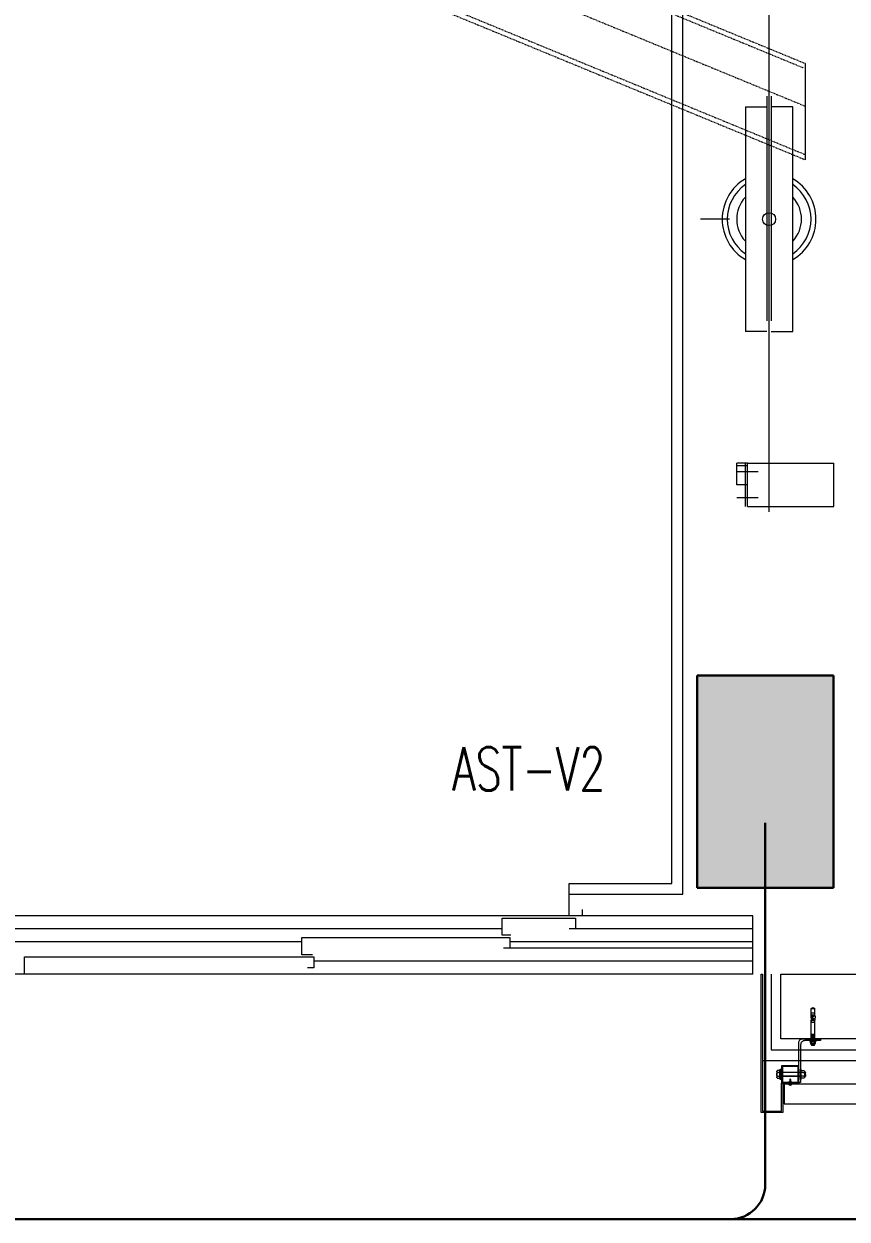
# Model space of a CAD drawing. Extents: x -1417 to 34975, y -245 to 8298.
# Drawn here: x 31850.8 to 32041.4, y 3100.8 to 3377.4 of the extents above; entities that cross this region are included whole.
import ezdxf

# ---------------------------------------------------------------- set-up
doc = ezdxf.new("R2010")
doc.units = 0
doc.linetypes.add('DOT2', pattern=[0.125, 0, -0.125])
doc.layers.get('0').update_dxf_attribs({"color": 9, "lineweight": 9})
for name, color, linetype, lineweight in [('00', 9, 'Continuous', 9), ('06D', 9, 'Continuous', 9), ('10', 9, 'Continuous', 9), ('10A', 9, 'Continuous', 9), ('20', 9, 'DOT2', 9), ('33', 9, 'BATTING', 9), ('E-KABLO', 7, 'Continuous', 30), ('E-KUVVET PANOSU (MCC)', 7, 'Continuous', 30), ('E-UPS PANOSU', 7, 'Continuous', 30)]:
    doc.layers.add(name, color=color, linetype=linetype, lineweight=lineweight)
doc.styles.add('E-YAZI', font='txttw.shx')
doc.linetypes.add('BATTING', pattern='A,0.0001,-0.1,[134,ltypeshp.shx,S=0.1,R=0,X=-0.1,Y=0],-0.2,[134,ltypeshp.shx,S=0.1,R=180,X=0.1,Y=0],-0.1', length=0.4001)

# ---------------------------------------------------------------- blocks, each defined once
blk = doc.blocks.new('asansr-acilmayan')
at = {"layer": '06D'}
for p, q in [((1915, 24624.2), (1915, 25258.7)), ((1912.5, 24626.7), (1912.5, 25256.2)), ((1935, 24712.7), (1935, 24845.7)), ((1943.45, 24794.17), (1943.45, 24816.46)), ((1929.5, 24806.45), (1929.5, 24754.45)), ((1929.5, 24806.45), (1934.5, 24806.45)), ((1934.5, 24808.95), (1934.5, 24756.95)), ((1935.5, 24808.95), (1935.5, 24756.95)), ((1940.5, 24806.45), (1935.5, 24806.45)), ((1940.5, 24754.45), (1940.5, 24806.45)), ((1925.85, 24780.45), (1919.15, 24780.45)), ((1934.5, 24754.45), (1929.5, 24754.45)), ((1935.5, 24754.45), (1940.5, 24754.45)), ((1930, 24723.95), (1927.5, 24723.95)), ((1927.5, 24718.95), (1927.5, 24723.95)), ((1930, 24723.35), (1927.5, 24723.35)), ((1929.5, 24713.95), (1929.5, 24723.95)), ((1930, 24723.95), (1950, 24723.95)), ((1930, 24713.95), (1930, 24723.95)), ((1950, 24713.95), (1950, 24723.95)), ((1932.5, 24721.95), (1927.5, 24721.95)), ((1930, 24718.95), (1927.5, 24718.95)), ((1932.5, 24715.95), (1927.5, 24715.95)), ((1930, 24713.95), (1950, 24713.95)), ((1888.7, 24624.2), (1888.7, 24626.7)), ((1888.7, 24626.7), (1912.5, 24626.7)), ((1888.7, 24624.2), (1915, 24624.2)), ((1931.2, 24619.2), (1593.7, 24619.2)), ((1931.2, 24605.7), (1931.2, 24619.2)), ((1873.2, 24616.2), (1658, 24616.2)), ((1931.2, 24616.2), (1890.2, 24616.2)), ((1826.8, 24613.2), (1698.2, 24613.2)), ((1931.2, 24613.2), (1875, 24613.2)), ((1931.2, 24611.7), (1875, 24611.7)), ((1931.2, 24608.7), (1829.65, 24608.7)), ((1931.2, 24605.7), (1593.7, 24605.7))]:
    blk.add_line(p, q, dxfattribs=at)
for points in [[(1891.7, 24620.7), (1891.7, 24619.2), (1888.7, 24619.2), (1888.7, 24624.2)], [(1875.2, 24614.7), (1873.2, 24614.7), (1873.2, 24618.7), (1890.2, 24618.7), (1890.2, 24616.2), (1888.7, 24616.2)], [(1829.3, 24610.2), (1826.8, 24610.2), (1826.8, 24614.2), (1875, 24614.2), (1875, 24611.7), (1873.5, 24611.7)], [(1764.15, 24605.7), (1762.65, 24605.7), (1762.65, 24609.7), (1829.65, 24609.7), (1829.65, 24607.2), (1828.15, 24607.2)]]:
    blk.add_lwpolyline(points, dxfattribs=at)
blk.add_circle((1935, 24780.45), 1.5, dxfattribs=at)
for radius, start, end in [(10.85, 120.4584, 239.5416), (10.85, 300.4584, 59.5416), (9.7, 124.542, 235.458), (9.7, 304.542, 55.458), (7.5, 137.1666, 222.8334), (7.5, 317.1666, 42.8334)]:
    blk.add_arc((1935, 24780.45), radius, start, end, dxfattribs=at)
at = {"layer": '20'}
for p, q in [((1583.57, 24964.74), (1943.45, 24816.46)), ((1583.54, 24963.56), (1943.02, 24815.45)), ((1579.13, 24956.66), (1943.45, 24806.57)), ((1583.57, 24942.45), (1943.45, 24794.17)), ((1584, 24943.47), (1943.45, 24795.37))]:
    blk.add_line(p, q, dxfattribs=at)
blk = doc.blocks.new('cxvxv')
for p, q in [((-21988.4, 8560.98, 0), (-21988.4, 8560.32, 0)), ((-21988.4, 8560.32, 0), (-21986.64, 8560.32, 0)), ((-21986.86, 8561.07, 0), (-21988.18, 8561.07, 0)), ((-21988.02, 8561.25, 0), (-21987.03, 8561.3, 0)), ((-21988.02, 8561.25, 0), (-21988, 8561.26, 0)), ((-21988, 8561.23, 0), (-21988.02, 8561.25, 0)), ((-21988.02, 8561.13, 0), (-21987.03, 8561.19, 0)), ((-21988.02, 8561.13, 0), (-21988, 8561.14, 0)), ((-21988, 8561.11, 0), (-21988.02, 8561.13, 0)), ((-21988.02, 8560.32, 0), (-21987.02, 8560.32, 0)), ((-21988.02, 8560.28, 0), (-21988.02, 8560.32, 0)), ((-21988.02, 8560.11, 0), (-21988.02, 8555.61, 0)), ((-21988, 8561.3, 0), (-21987.94, 8561.35, 0)), ((-21988, 8561.26, 0), (-21988, 8561.3, 0)), ((-21988, 8561.14, 0), (-21988, 8561.23, 0)), ((-21988, 8561.07, 0), (-21988, 8561.11, 0)), ((-21987.96, 8560.98, 0), (-21987.96, 8560.32, 0)), ((-21987.54, 8561.35, 0), (-21987.94, 8561.35, 0)), ((-21987.7, 8561.05, 0), (-21987.7, 8561.08, 0)), ((-21987.7, 8561.07, 0), (-21987.7, 8561.07, 0)), ((-21987.54, 8561.35, 0), (-21987.1, 8561.35, 0)), ((-21987.03, 8561.3, 0), (-21987.1, 8561.35, 0)), ((-21987.08, 8560.64, 0), (-21987.08, 8560.98, 0)), ((-21987.08, 8560.64, 0), (-21987.08, 8560.32, 0)), ((-21987.06, 8560.32, 0), (-21987.06, 8560.28, 0)), ((-21987.06, 8555.61, 0), (-21987.06, 8560.11, 0)), ((-21987.05, 8561.32, 0), (-21987.03, 8561.3, 0)), ((-21987.03, 8561.3, 0), (-21987.05, 8561.28, 0)), ((-21987.03, 8561.3, 0), (-21987.05, 8561.29, 0)), ((-21987.05, 8561.28, 0), (-21987.05, 8561.2, 0)), ((-21987.05, 8561.2, 0), (-21987.03, 8561.19, 0)), ((-21987.03, 8561.19, 0), (-21987.05, 8561.17, 0)), ((-21987.05, 8561.17, 0), (-21987.05, 8561.08, 0)), ((-21987.05, 8561.08, 0), (-21987.03, 8561.07, 0)), ((-21987.02, 8560.32, 0), (-21987.02, 8560.28, 0)), ((-21987.02, 8555.61, 0), (-21987.02, 8560.11, 0)), ((-21986.64, 8560.32, 0), (-21986.64, 8560.98, 0)), ((-21988.4, 8555.4, 0), (-21986.64, 8555.4, 0)), ((-21988.4, 8554.74, 0), (-21988.4, 8555.4, 0)), ((-21986.86, 8554.65, 0), (-21988.17, 8554.65, 0)), ((-21988.02, 8555.44, 0), (-21988.02, 8555.4, 0)), ((-21988.02, 8555.4, 0), (-21987.02, 8555.4, 0)), ((-21987.96, 8554.74, 0), (-21987.96, 8555.4, 0)), ((-21987.08, 8555.08, 0), (-21987.08, 8555.4, 0)), ((-21987.08, 8555.08, 0), (-21987.08, 8554.74, 0)), ((-21987.06, 8555.4, 0), (-21987.06, 8555.44, 0)), ((-21987.02, 8555.4, 0), (-21987.02, 8555.44, 0)), ((-21986.64, 8555.4, 0), (-21986.64, 8554.74, 0))]:
    blk.add_line(p, q)
at = {"elevation": 0}
for points in [[(-21986.3, 8560.11), (-21988.7, 8560.11), (-21988.7, 8560.28), (-21986.3, 8560.28)], [(-21986.3, 8555.61), (-21988.7, 8555.61), (-21988.7, 8555.44), (-21986.3, 8555.44)]]:
    blk.add_lwpolyline(points, close=True, dxfattribs=at)
for points in [[(-21987.98, 8560.28), (-21987.98, 8560.32)], [(-21987.98, 8560.11), (-21987.98, 8555.61)], [(-21987.98, 8555.44), (-21987.98, 8555.4)]]:
    blk.add_lwpolyline(points, dxfattribs=at)
for centre, radius, start, end in [((-21988.18, 8560.75, 0), 0.315, 45.8497, 134.1503), ((-21987.52, 8559.95, 0), 1.12, 66.8701, 113.1299), ((-21987.52, 8559.95, 0), 1.12, 66.8701, 113.1299), ((-21986.86, 8560.76, 0), 0.313, 45.449, 134.551), ((-21988.18, 8554.97, 0), 0.315, 225.8497, 314.1503), ((-21987.52, 8555.77, 0), 1.12, 246.8701, 293.1299), ((-21987.52, 8555.77, 0), 1.12, 246.8701, 293.1299), ((-21986.86, 8554.96, 0), 0.313, 225.449, 314.551)]:
    blk.add_arc(centre, radius, start, end)
blk = doc.blocks.new('VIDA')
for p, q in [((-18072, 6523.9), (-18071.9, 6524)), ((-18071.9, 6523.8), (-18072, 6523.9)), ((-18071.9, 6524), (-18070.1, 6524.7)), ((-18069.6, 6522.9), (-18071.9, 6523.8)), ((-18069.7, 6524.9), (-18070.6, 6523.2)), ((-18070.6, 6523.2), (-18070.1, 6524.7)), ((-18070.1, 6524.7), (-18069.9, 6525.1)), ((-18069.9, 6525.1), (-18070.1, 6524.1)), ((-18070.1, 6524.1), (-18070, 6524.3)), ((-18070, 6524.3), (-18069.8, 6525.1)), ((-18069.9, 6525.1), (-18069.8, 6525.1)), ((-18069.8, 6525.1), (-18069.7, 6524.9)), ((-18069.7, 6524.9), (-18069.3, 6525)), ((-18069.6, 6522.8), (-18069.1, 6525)), ((-18069.6, 6522.8), (-18069.6, 6522.9)), ((-18069.4, 6522.4), (-18069.6, 6522.8)), ((-18068.9, 6525.3), (-18069.4, 6522.4)), ((-18069.3, 6522.4), (-18069.4, 6522.4)), ((-18069.3, 6522.4), (-18068.9, 6525.3)), ((-18069.3, 6525), (-18069.1, 6525)), ((-18069.1, 6522.8), (-18069.3, 6522.4)), ((-18069.1, 6525), (-18068.9, 6525.3)), ((-18068.7, 6522.8), (-18069.1, 6522.8)), ((-18068.9, 6525.3), (-18068.9, 6525.3)), ((-18068.9, 6525.3), (-18068.7, 6525)), ((-18068.7, 6522.8), (-18068.2, 6525)), ((-18068.7, 6525), (-18068.2, 6525)), ((-18068.5, 6522.4), (-18068.7, 6522.8)), ((-18068, 6525.3), (-18068.5, 6522.4)), ((-18068.4, 6522.4), (-18068.5, 6522.4)), ((-18068.4, 6522.4), (-18067.9, 6525.3)), ((-18068.2, 6522.8), (-18068.4, 6522.4)), ((-18068.2, 6522.8), (-18068.4, 6522.4)), ((-18068.2, 6525), (-18068, 6525.3)), ((-18067.7, 6525), (-18068.2, 6522.8)), ((-18067.7, 6522.8), (-18068.2, 6522.8)), ((-18067.9, 6525.3), (-18068, 6525.3)), ((-18067.9, 6525.3), (-18067.7, 6525)), ((-18067.7, 6522.8), (-18067.2, 6525)), ((-18067.7, 6525), (-18067.2, 6525)), ((-18067.5, 6522.4), (-18067.7, 6522.8)), ((-18067, 6525.3), (-18067.5, 6522.4)), ((-18067.4, 6522.4), (-18067.5, 6522.4)), ((-18067.4, 6522.4), (-18066.9, 6525.3)), ((-18067.2, 6522.8), (-18067.4, 6522.4)), ((-18067.2, 6522.8), (-18067.4, 6522.4)), ((-18067.2, 6525), (-18067, 6525.3)), ((-18066.7, 6525), (-18067.2, 6522.8)), ((-18066.7, 6522.8), (-18067.2, 6522.8)), ((-18066.9, 6525.3), (-18067, 6525.3)), ((-18066.9, 6525.3), (-18066.7, 6525)), ((-18066.3, 6525), (-18066.7, 6525)), ((-18066.7, 6522.8), (-18066.3, 6525)), ((-18066.5, 6522.4), (-18066.7, 6522.8)), ((-18066.1, 6525.3), (-18066.5, 6522.4)), ((-18066.5, 6522.4), (-18066, 6525.3)), ((-18066.3, 6522.8), (-18066.5, 6522.4)), ((-18066.3, 6522.8), (-18066.5, 6522.4)), ((-18066.5, 6522.4), (-18066.5, 6522.4)), ((-18066.3, 6525), (-18066.1, 6525.3)), ((-18065.8, 6525), (-18066.3, 6522.8)), ((-18066.3, 6522.8), (-18065.8, 6522.8)), ((-18066, 6525.3), (-18066.1, 6525.3)), ((-18066, 6525.3), (-18065.8, 6525)), ((-18065.8, 6522.8), (-18065.3, 6525)), ((-18065.8, 6525), (-18065.3, 6525)), ((-18065.6, 6522.4), (-18065.8, 6522.8)), ((-18065.1, 6525.3), (-18065.6, 6522.4)), ((-18065.5, 6522.4), (-18065.6, 6522.4)), ((-18065.5, 6522.4), (-18065, 6525.3)), ((-18065.3, 6522.8), (-18065.5, 6522.4)), ((-18065.3, 6522.8), (-18065.5, 6522.4)), ((-18065.3, 6525), (-18065.1, 6525.3)), ((-18064.8, 6525), (-18065.3, 6522.8)), ((-18064.8, 6522.8), (-18065.3, 6522.8)), ((-18065.1, 6525.3), (-18065, 6525.3)), ((-18065, 6525.3), (-18064.8, 6525)), ((-18064.8, 6525), (-18064.3, 6525)), ((-18064.8, 6522.8), (-18064.3, 6525)), ((-18064.6, 6522.4), (-18064.8, 6522.8)), ((-18064.1, 6525.3), (-18064.6, 6522.4)), ((-18064.5, 6522.4), (-18064.6, 6522.4)), ((-18064.5, 6522.4), (-18064, 6525.3)), ((-18064.3, 6522.8), (-18064.5, 6522.4)), ((-18064.3, 6522.8), (-18064.5, 6522.4)), ((-18064.3, 6525), (-18064.1, 6525.3)), ((-18063.8, 6525), (-18064.3, 6522.8)), ((-18063.8, 6522.8), (-18064.3, 6522.8)), ((-18064, 6525.3), (-18064.1, 6525.3)), ((-18064, 6525.3), (-18063.8, 6525)), ((-18063.8, 6522.8), (-18062, 6525)), ((-18062, 6525), (-18063.8, 6525)), ((-18063.6, 6522.4), (-18063.8, 6522.8)), ((-18063.6, 6522.4), (-18061.7, 6525.3)), ((-18061.8, 6525.3), (-18063.6, 6522.4)), ((-18062, 6522.8), (-18063.6, 6522.4)), ((-18062, 6522.8), (-18063.6, 6522.4)), ((-18063.6, 6522.4), (-18063.6, 6522.4)), ((-18061.5, 6525), (-18063.4, 6522.8)), ((-18063.4, 6522.8), (-18061.5, 6522.8)), ((-18061.7, 6525.3), (-18063.2, 6525.3)), ((-18062.7, 6522.4), (-18061.5, 6522.8)), ((-18062.6, 6522.4), (-18062.1, 6525.3)), ((-18062.4, 6522.8), (-18062.6, 6522.4)), ((-18062.4, 6522.8), (-18062.6, 6522.4)), ((-18062.6, 6522.4), (-18061.3, 6522.4)), ((-18062.4, 6525), (-18062.2, 6525.3)), ((-18061.5, 6525), (-18062.4, 6525)), ((-18061.5, 6522.8), (-18062.4, 6525)), ((-18061.9, 6525), (-18062.4, 6522.8)), ((-18061.9, 6522.8), (-18062.4, 6522.8)), ((-18062.2, 6525.3), (-18062.1, 6525.3)), ((-18062.2, 6525.3), (-18061.3, 6522.4)), ((-18062.1, 6525.3), (-18061.9, 6525)), ((-18062, 6525), (-18061.8, 6525.3)), ((-18061.9, 6525), (-18061.4, 6525)), ((-18061.9, 6522.8), (-18061.4, 6525)), ((-18061.7, 6522.4), (-18061.9, 6522.8)), ((-18061.2, 6525.3), (-18061.7, 6522.4)), ((-18061.7, 6525.3), (-18061.5, 6525)), ((-18061.6, 6522.4), (-18061.7, 6522.4)), ((-18061.6, 6522.4), (-18061.2, 6525.3)), ((-18061.4, 6522.8), (-18061.6, 6522.4)), ((-18061.4, 6522.8), (-18061.6, 6522.4)), ((-18061.4, 6525), (-18061.2, 6525.3)), ((-18061, 6525), (-18061.4, 6522.8)), ((-18060.9, 6522.8), (-18061.4, 6522.8)), ((-18061.2, 6525.3), (-18061, 6525)), ((-18061.2, 6525.3), (-18061.2, 6525.3)), ((-18061, 6525), (-18060.5, 6525)), ((-18060.9, 6522.8), (-18060.5, 6525)), ((-18060.7, 6522.4), (-18060.9, 6522.8)), ((-18060.7, 6522.4), (-18060.2, 6525.3)), ((-18060.3, 6525.3), (-18060.7, 6522.4)), ((-18060.5, 6522.8), (-18060.7, 6522.4)), ((-18060.5, 6522.8), (-18060.7, 6522.4)), ((-18060.7, 6522.4), (-18060.7, 6522.4)), ((-18060.5, 6525), (-18060.3, 6525.3)), ((-18060, 6525), (-18060.5, 6522.8)), ((-18060.5, 6522.8), (-18060, 6522.8)), ((-18060.3, 6525.3), (-18060.2, 6525.3)), ((-18060.2, 6525.3), (-18060, 6525)), ((-18060, 6525), (-18059.5, 6525)), ((-18060, 6522.8), (-18059.5, 6525)), ((-18059.8, 6522.4), (-18060, 6522.8)), ((-18059.3, 6525.3), (-18059.8, 6522.4)), ((-18059.7, 6522.4), (-18059.8, 6522.4)), ((-18059.7, 6522.4), (-18059.2, 6525.3)), ((-18059.5, 6522.8), (-18059.7, 6522.4)), ((-18059.5, 6522.8), (-18059.7, 6522.4)), ((-18059.5, 6525), (-18059.3, 6525.3)), ((-18059.2, 6524), (-18059.5, 6522.8)), ((-18059.5, 6522.8), (-18059.2, 6522.8)), ((-18059.3, 6525.3), (-18059.2, 6525.3)), ((-18058.1, 6526.6), (-18059.2, 6526.6)), ((-18059.2, 6521.2), (-18059.2, 6526.6)), ((-18058.1, 6521.2), (-18059.2, 6521.2))]:
    blk.add_line(p, q)
for points in [[(-18068.7, 6525), (-18069.1, 6522.8)], [(-18057.2, 6524.3), (-18057.5, 6524), (-18057.5, 6523.8), (-18057.2, 6523.5)]]:
    blk.add_lwpolyline(points)
for centre, start, end in [((-18062.4, 6523.6), 7.5095, 35.2427), ((-18062.4, 6524.2), 324.7573, 352.4905)]:
    blk.add_arc(centre, 5.21, start, end)
blk = doc.blocks.new('çelik dübel')
at = {"ltscale": 7}
for p, q in [((-87.2, -2), (-85, 2)), ((-85, -6), (-85, 2)), ((-68, 2), (-85, 2)), ((-75, -6), (-75, 2)), ((-70, -6), (-70, 2)), ((-68, 3), (-58, 2)), ((-68, -7), (-68, 3)), ((-58, -6), (-58, 2)), ((-8.5, 2), (-58, 2)), ((-53, 1.5), (-58, 1.5)), ((-53, -6), (-53, 2)), ((-25, -6), (-25, 2)), ((-25, -6), (-23.9, 2)), ((-23, -6), (-21.9, 2)), ((-21, -6), (-19.9, 2)), ((-19, -6), (-17.9, 2)), ((-17, -6), (-15.9, 2)), ((-85, -6), (-87.2, -2)), ((-68, -6), (-85, -6)), ((-68, -7), (-58, -6)), ((-53, -5.5), (-58, -5.5)), ((-8.5, -6), (-58, -6))]:
    blk.add_line(p, q, dxfattribs=at)
for p, q in [((-15, -6), (-13.9, 2)), ((-13, -6), (-11.9, 2)), ((-11, -6), (-10, 1.1)), ((-10, -9), (-10, 5)), ((-9, 5), (-10, 5)), ((-10, 3), (-10, 5)), ((-9, -9), (-9, 5)), ((-8.5, 2), (-8.5, 3)), ((-8.5, -4), (-8.5, 0)), ((-5, 4), (-7.5, 4)), ((-5, 1), (-7.5, 1)), ((-4, 2), (-4, 3)), ((-1, 2), (-4, 2)), ((-4, -4), (-4, 0)), ((-3, -6), (-1.9, 2)), ((-1, -6), (0, 1.1)), ((0, -5), (0, 1)), ((-10, -7), (-10, -9.1)), ((-9, -9), (-10, -9)), ((-8.5, -6), (-8.5, -7)), ((-5, -5), (-7.5, -5)), ((-5, -8), (-7.5, -8)), ((-4, -6), (-4, -7)), ((-1, -6), (-4, -6))]:
    blk.add_line(p, q)
for points in [[(-68, 0.6), (-67.4, 0.4), (-67, 0.1), (-66.6, -0.3), (-66.2, -0.8), (-65.9, -1.3), (-65.7, -1.9), (-65.4, -2.3), (-65.2, -2.8), (-65, -3.1), (-64.8, -3.3), (-64.6, -3.5), (-64.4, -3.6), (-64.2, -3.5), (-63.9, -3.5), (-63.7, -3.3), (-63.5, -3.1), (-63.2, -2.9), (-62.9, -2.6), (-62.7, -2.3), (-62.4, -2), (-62.1, -1.7), (-61.9, -1.4), (-61.6, -1.1), (-61.4, -0.9), (-61.2, -0.7), (-61, -0.6), (-60.8, -0.5), (-60.6, -0.5), (-60.4, -0.5), (-60.3, -0.7), (-60.1, -0.9), (-59.9, -1.1), (-59.8, -1.5), (-59.6, -1.9), (-59.4, -2.3), (-59.2, -2.7), (-58.9, -3), (-58.7, -3.3), (-58.4, -3.5), (-58, -3.5)], [(-68, -0.5), (-68, -0.5), (-67.9, -0.5), (-67.9, -0.5), (-67.8, -0.5), (-67.8, -0.6), (-67.7, -0.6), (-67.7, -0.6), (-67.6, -0.7), (-67.6, -0.7), (-67.6, -0.8), (-67.5, -0.8), (-67.5, -0.8), (-67.5, -0.9), (-67.4, -0.9), (-67.4, -0.9), (-67.3, -1), (-67.3, -1), (-67.3, -1.1), (-67.2, -1.1), (-67.2, -1.2), (-67.2, -1.2), (-67.1, -1.3), (-67.1, -1.3), (-67.1, -1.4), (-67, -1.4), (-67, -1.5), (-67, -1.5), (-66.9, -1.6), (-66.9, -1.6), (-66.9, -1.7), (-66.9, -1.7), (-66.8, -1.8), (-66.8, -1.9), (-66.8, -1.9), (-66.7, -2), (-66.7, -2), (-66.7, -2.1), (-66.6, -2.2), (-66.6, -2.2), (-66.6, -2.3), (-66.6, -2.3), (-66.5, -2.4), (-66.5, -2.5), (-66.5, -2.5), (-66.4, -2.6), (-66.4, -2.7), (-66.4, -2.7), (-66.3, -2.8), (-66.3, -2.8), (-66.3, -2.9), (-66.3, -3), (-66.2, -3), (-66.2, -3.1), (-66.2, -3.1), (-66.1, -3.2), (-66.1, -3.2), (-66.1, -3.3), (-66, -3.4), (-66, -3.4), (-66, -3.5), (-65.9, -3.5), (-65.9, -3.6), (-65.9, -3.6), (-65.8, -3.7), (-65.8, -3.7), (-65.7, -3.8), (-65.7, -3.8), (-65.7, -3.9), (-65.6, -3.9), (-65.6, -4), (-65.5, -4), (-65.5, -4.1), (-65.4, -4.1), (-65.4, -4.1), (-65.3, -4.2), (-65.3, -4.2), (-65.2, -4.3), (-65.2, -4.3), (-65.1, -4.3), (-65, -4.4), (-65, -4.4), (-64.9, -4.4), (-64.9, -4.4), (-64.8, -4.5), (-64.7, -4.5), (-64.7, -4.5), (-64.6, -4.5), (-64.5, -4.5), (-64.5, -4.5), (-64.4, -4.5), (-64.3, -4.5), (-64.3, -4.5), (-64.2, -4.5), (-64.1, -4.5), (-64.1, -4.5), (-64, -4.5), (-64, -4.5), (-63.9, -4.5), (-63.8, -4.5), (-63.8, -4.5), (-63.7, -4.4), (-63.7, -4.4), (-63.6, -4.4), (-63.6, -4.4), (-63.5, -4.4), (-63.4, -4.3), (-63.4, -4.3), (-63.3, -4.3), (-63.3, -4.3), (-63.3, -4.2), (-63.2, -4.2), (-63.2, -4.2), (-63.1, -4.1), (-63.1, -4.1), (-63, -4.1), (-63, -4), (-62.9, -4), (-62.9, -4), (-62.9, -3.9), (-62.8, -3.9), (-62.8, -3.9), (-62.7, -3.8), (-62.7, -3.8), (-62.7, -3.8), (-62.6, -3.7), (-62.6, -3.7), (-62.5, -3.6), (-62.5, -3.6), (-62.5, -3.6), (-62.4, -3.5), (-62.4, -3.5), (-62.4, -3.5), (-62.3, -3.4), (-62.3, -3.4), (-62.2, -3.3), (-62.2, -3.3), (-62.2, -3.3), (-62.1, -3.2), (-62.1, -3.2), (-62.1, -3.1), (-62, -3.1), (-62, -3.1), (-62, -3), (-61.9, -3), (-61.9, -2.9), (-61.9, -2.9), (-61.8, -2.9), (-61.8, -2.8), (-61.7, -2.8), (-61.7, -2.7), (-61.7, -2.7), (-61.6, -2.6), (-61.6, -2.6), (-61.6, -2.6), (-61.5, -2.5), (-61.5, -2.5), (-61.5, -2.5), (-61.4, -2.4), (-61.4, -2.4), (-61.4, -2.3), (-61.3, -2.3), (-61.3, -2.3), (-61.3, -2.2), (-61.3, -2.2), (-61.2, -2.2), (-61.2, -2.1), (-61.2, -2.1), (-61.1, -2), (-61.1, -2), (-61.1, -2), (-61, -1.9), (-61, -1.9), (-61, -1.9), (-61, -1.9), (-60.9, -1.8), (-60.9, -1.8), (-60.9, -1.8), (-60.9, -1.8), (-60.9, -1.8), (-60.9, -1.7), (-60.8, -1.7), (-60.8, -1.7), (-60.8, -1.7), (-60.8, -1.7), (-60.8, -1.7), (-60.8, -1.8), (-60.7, -1.8), (-60.7, -1.8), (-60.7, -1.8), (-60.7, -1.9), (-60.7, -1.9), (-60.7, -1.9), (-60.6, -2), (-60.6, -2), (-60.6, -2.1), (-60.6, -2.1), (-60.6, -2.1), (-60.5, -2.2), (-60.5, -2.2), (-60.5, -2.3), (-60.5, -2.3), (-60.4, -2.4), (-60.4, -2.5), (-60.4, -2.5), (-60.4, -2.6), (-60.3, -2.6), (-60.3, -2.7), (-60.3, -2.7), (-60.3, -2.8), (-60.2, -2.8), (-60.2, -2.9), (-60.2, -3), (-60.1, -3), (-60.1, -3.1), (-60.1, -3.1), (-60, -3.2), (-60, -3.2), (-59.9, -3.3), (-59.9, -3.4), (-59.9, -3.4), (-59.8, -3.5), (-59.8, -3.5), (-59.7, -3.6), (-59.7, -3.6), (-59.6, -3.7), (-59.6, -3.8), (-59.5, -3.8), (-59.5, -3.9), (-59.4, -3.9), (-59.3, -4), (-59.3, -4), (-59.2, -4.1), (-59.1, -4.2), (-59, -4.2), (-58.9, -4.3), (-58.8, -4.3), (-58.6, -4.4), (-58.4, -4.4), (-58.2, -4.5), (-58, -4.5)]]:
    blk.add_lwpolyline(points)
for centre, start, end in [((-7.5, 3), 90, 180), ((-7.5, 2), 180, 270), ((-7.5, 0), 90, 180), ((-5, 3), 0, 90), ((-5, 2), 270, 0), ((-5, 0), 0, 90), ((-1, 1), 0, 90), ((-7.5, -4), 180, 270), ((-7.5, -6), 90, 180), ((-7.5, -7), 180, 270), ((-5, -4), 270, 0), ((-5, -6), 0, 90), ((-5, -7), 270, 0), ((-1, -5), 270, 0)]:
    blk.add_arc(centre, 1, start, end)
blk = doc.blocks.new('kjdol')
at = {"ltscale": 10, "elevation": -278.89}
blk.add_lwpolyline([(77394.12, 60089.89), (77403.28, 60089.89, 0.460237), (77404.18, 60090.79), (77404.18, 60094.89), (77403.78, 60094.89), (77403.78, 60091.29, -0.414214), (77402.78, 60090.29), (77394.12, 60090.29)], format="xyb", close=True, dxfattribs=at)
at = {"elevation": -249.79}
for points in [[(77397.97, 60089.9), (77397.97, 60085.9), (77393.97, 60085.9), (77393.97, 60089.9)], [(77397.77, 60089.7), (77397.77, 60086.1), (77394.17, 60086.1), (77394.17, 60089.7)]]:
    blk.add_lwpolyline(points, close=True, dxfattribs=at)
at = {"extrusion": (0, 0, -1), "xscale": 0.1000000000058208, "yscale": 0.1000000000058208, "zscale": -0.0999999999999091}
blk.add_blockref('çelik dübel', (-77402.74, 60093.36, 459.25), dxfattribs=at)
blk.add_blockref('cxvxv', (99383.5, 51530.11, -249.79))
at = {"xscale": 0.1000000000058208, "yscale": 0.1000000000058208, "zscale": 0.1000000000058208, "rotation": 180}
blk.add_blockref('VIDA', (75587.75, 60740.29, -249.79), dxfattribs=at)
blk = doc.blocks.new('100_KUVVET PANOSU (MCC)')
at = {"layer": 'E-KUVVET PANOSU (MCC)', "color": 4}
for p, q in [((-3.072, 3.948), (3.072, 3.948)), ((-3.072, 0), (-3.072, 3.948)), ((3.072, 3.948), (3.072, 0)), ((3.072, 0), (-3.072, 0))]:
    blk.add_line(p, q, dxfattribs=at)
blk.add_solid([(-3.072, 3.948), (3.072, 3.948), (-3.072, 0), (3.072, 0)], dxfattribs=at)

msp = doc.modelspace()

# ---------------------------------------------------------------- linework, layer by layer
at = {"layer": '00'}
msp.add_lwpolyline([(32073.33, 3872.5), (32073.33, 3362.5), (32268.33, 3362.5), (32318.33, 3362.5), (32318.33, 3157.5), (32378.33, 3157.5), (32378.33, 3142.5), (32255.13, 3142.5), (32255.13, 3157.5), (32303.33, 3157.5), (32303.33, 3347.5), (32103.33, 3347.5), (32103.33, 3157.5), (32141.53, 3157.5), (32141.53, 3142.5), (32026.03, 3142.5), (32026.03, 3157.5), (32088.33, 3157.5), (32088.33, 3347.5), (32058.33, 3347.5), (32058.33, 3872.5)], dxfattribs=at)
at = {"layer": '06D'}
msp.add_lwpolyline([(32021.83, 3137.5), (32143.23, 3137.5)], dxfattribs=at)
at = {"layer": '10A'}
for points in [[(32030.23, 3132.3), (32030.23, 3132), (32026.53, 3132), (32026.53, 3125.5), (32021.53, 3125.5), (32021.53, 3140.44), (32021.53, 3140.44), (32021.53, 3157.5), (32021.83, 3157.5), (32021.83, 3125.8), (32026.23, 3125.8), (32026.23, 3132.3), (32030.23, 3132.3)], [(32138.28, 3132), (32026.78, 3132), (32026.78, 3127.5), (32138.28, 3127.5), (32138.28, 3132)]]:
    msp.add_lwpolyline(points, dxfattribs=at)
at = {"layer": '33', "ltscale": 0.2}
msp.add_lwpolyline([(32023.81, 3157.5), (32023.81, 3140), (32143.03, 3140)], dxfattribs=at)
at = {"layer": 'E-KABLO', "color": 6, "ltscale": 40}
for p, q in [((32022.43, 3192.5), (32022.43, 3108.8)), ((31538.3, 3100.8), (32014.43, 3100.8)), ((32014.43, 3100.8), (32110, 3100.8))]:
    msp.add_line(p, q, dxfattribs=at)
msp.add_arc((32014.43, 3108.8), 8, 270, 0, dxfattribs=at)

# ---------------------------------------------------------------- block references
msp.add_blockref('asansr-acilmayan', (30088.33, -21448.21))
at = {"layer": '10', "xscale": -1, "rotation": 270}
msp.add_blockref('kjdol', (-28059.67, -74261.67, 249.79), dxfattribs=at)
at = {"layer": 'E-KUVVET PANOSU (MCC)', "xscale": -8, "yscale": 8, "zscale": 8, "rotation": 90}
msp.add_blockref('100_KUVVET PANOSU (MCC)', (32038.23, 3202.07), dxfattribs=at)

# ---------------------------------------------------------------- texts
at = {"layer": 'E-UPS PANOSU', "color": 4, "style": 'E-YAZI', "width": 0.7}
msp.add_text('AST-V2', height=10, dxfattribs=at).set_placement((31950, 3200))

doc.saveas('drawing.dxf')
